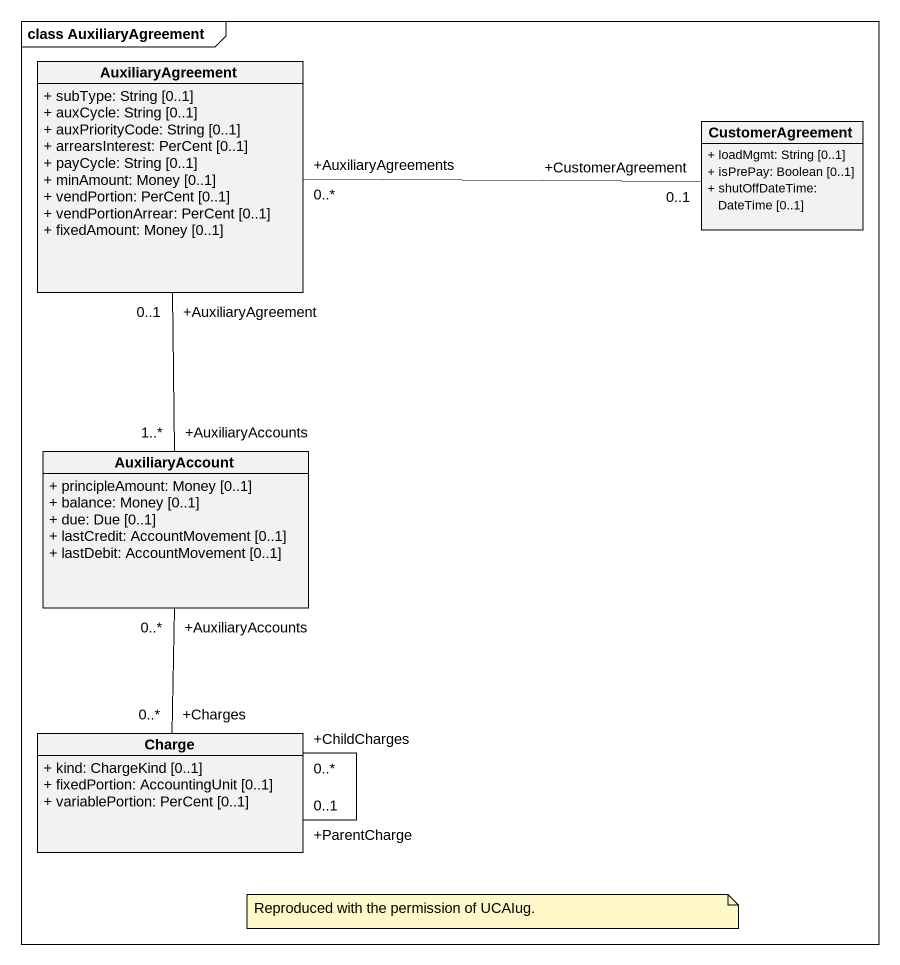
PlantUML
@startuml
mainframe class AuxiliaryAgreement
hide circle
hide empty members
skinparam classAttributeIconSize 0
class AuxiliaryAgreement {
  + subType: String [0..1]
  + auxCycle: String [0..1]
  + auxPriorityCode: String [0..1]
  + arrearsInterest: PerCent [0..1]
  + payCycle: String [0..1]
  + minAmount: Money [0..1]
  + vendPortion: PerCent [0..1]
  + vendPortionArrear: PerCent [0..1]
  + fixedAmount: Money [0..1]
}
class CustomerAgreement {
  + loadMgmt: String [0..1]
  + isPrePay: Boolean [0..1]
  + shutOffDateTime: DateTime [0..1]
}
class AuxiliaryAccount {
  + principleAmount: Money [0..1]
  + balance: Money [0..1]
  + due: Due [0..1]
  + lastCredit: AccountMovement [0..1]
  + lastDebit: AccountMovement [0..1]
}
class Charge {
  + kind: ChargeKind [0..1]
  + fixedPortion: AccountingUnit [0..1]
  + variablePortion: PerCent [0..1]
}
AuxiliaryAgreement "+AuxiliaryAgreement\n0..1" -- "+AuxiliaryAccounts\n1..*" AuxiliaryAccount
CustomerAgreement "+CustomerAgreement\n0..1" -left- "+AuxiliaryAgreements\n0..*" AuxiliaryAgreement
AuxiliaryAccount "+AuxiliaryAccounts\n0..*" -- "+Charges\n0..*" Charge
Charge "+ParentCharge\n0..1" -- "+ChildCharges\n0..*" Charge
note as N1
  Reproduced with the permission of UCAIug.
end note
@enduml
